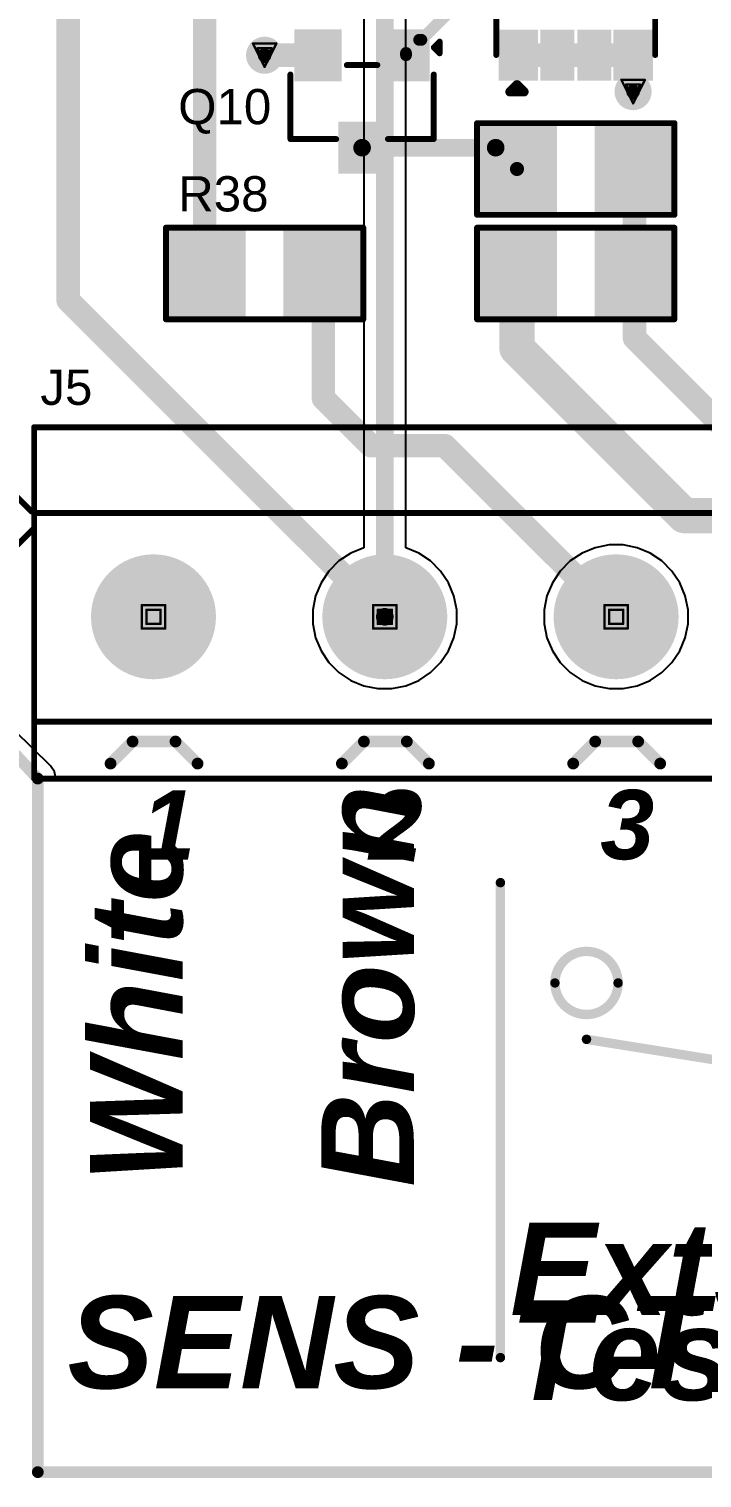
# Model space of a CAD drawing. Header units: inches. Extents: x 29 to 267, y 155 to 337.
# Drawn here: x 54.95 to 69.5, y 176.36 to 207.7 of the extents above; entities that cross this region are included whole.
import ezdxf

# ---------------------------------------------------------------- set-up
doc = ezdxf.new("R2010")
doc.units = ezdxf.units.IN
for name, color, linetype in [('Board Outline', 216, 'Continuous'), ('Bottom Layer', 5, 'Continuous'), ('Bottom Solder', 6, 'Continuous'), ('Drill Drawing', 1, 'Continuous'), ('Multi-Layer', 9, 'Continuous'), ('Pad Holes', 156, 'Continuous'), ('Top Layer', 1, 'Continuous'), ('Top Overlay', 2, 'Continuous'), ('Top Paste', 8, 'Continuous'), ('Top Solder', 216, 'Continuous'), ('Via Holes', 16, 'Continuous')]:
    doc.layers.add(name, color=color, linetype=linetype)
doc.styles.add('Arial', font='', dxfattribs={"height": 0.2})
doc.styles.add('Arial_Bold_Italic', font='', dxfattribs={"height": 0.2})
doc.styles.get('Arial').set_extended_font_data('Arial')
doc.styles.get('Arial_Bold_Italic').set_extended_font_data('Arial', italic=True, bold=True)

# ---------------------------------------------------------------- blocks, each defined once
blk = doc.blocks.new('R___1206_16')
at = {"layer": 'Top Layer'}
for points in [[(-2.032, 0.889), (-0.508, 0.889), (-0.508, -0.889), (-2.032, -0.889)], [(0.508, 0.889), (2.032, 0.889), (2.032, -0.889), (0.508, -0.889)]]:
    blk.add_hatch(color=1, dxfattribs=at).paths.add_polyline_path(points)
at = {"layer": 'Top Paste'}
for points in [[(-2.032, 0.889), (-0.508, 0.889), (-0.508, -0.889), (-2.032, -0.889)], [(0.508, 0.889), (2.032, 0.889), (2.032, -0.889), (0.508, -0.889)]]:
    blk.add_hatch(color=8, dxfattribs=at).paths.add_polyline_path(points)
at = {"layer": 'Top Solder'}
for points in [[(-2.1336, 0.9906), (-0.4064, 0.9906), (-0.4064, -0.9906), (-2.1336, -0.9906)], [(0.4064, 0.9906), (2.1336, 0.9906), (2.1336, -0.9906), (0.4064, -0.9906)]]:
    blk.add_hatch(color=216, dxfattribs=at).paths.add_polyline_path(points)
at = {"layer": 'Top Overlay'}
for points in [[(-2.1336, -0.9906, 0.127, 0.127, 0), (-2.1336, 0.9906, 0.127, 0.127, 0)], [(-2.1336, 0.9906, 0.127, 0.127, 0), (2.1336, 0.9906, 0.127, 0.127, 0)], [(2.1336, -0.9906, 0.127, 0.127, 0), (2.1336, 0.9906, 0.127, 0.127, 0)], [(-2.1336, -0.9906, 0.127, 0.127, 0), (2.1336, -0.9906, 0.127, 0.127, 0)]]:
    blk.add_lwpolyline(points, format="xyseb", dxfattribs=at)
for points in [[(-2.16535, 0.9906, 0.0635, 0.0635, 1), (-2.10185, 0.9906, 0.0635, 0.0635, 1)], [(-2.16535, 0.9906, 0.0635, 0.0635, 1), (-2.10185, 0.9906, 0.0635, 0.0635, 1)], [(2.10185, 0.9906, 0.0635, 0.0635, 1), (2.16535, 0.9906, 0.0635, 0.0635, 1)], [(2.10185, 0.9906, 0.0635, 0.0635, 1), (2.16535, 0.9906, 0.0635, 0.0635, 1)], [(-2.16535, -0.9906, 0.0635, 0.0635, 1), (-2.10185, -0.9906, 0.0635, 0.0635, 1)], [(-2.16535, -0.9906, 0.0635, 0.0635, 1), (-2.10185, -0.9906, 0.0635, 0.0635, 1)], [(2.10185, -0.9906, 0.0635, 0.0635, 1), (2.16535, -0.9906, 0.0635, 0.0635, 1)], [(2.10185, -0.9906, 0.0635, 0.0635, 1), (2.16535, -0.9906, 0.0635, 0.0635, 1)]]:
    blk.add_lwpolyline(points, format="xyseb", close=True, dxfattribs=at)
blk = doc.blocks.new('YC164_JR_070RL_17')
at = {"layer": 'Top Layer'}
for points in [[(-1.335, 1.565), (-0.435, 1.565), (-0.435, 0.915), (-1.335, 0.915)], [(1.335, 0.915), (0.435, 0.915), (0.435, 1.565), (1.335, 1.565)], [(-1.335, 0.665), (-0.435, 0.665), (-0.435, 0.135), (-1.335, 0.135)], [(1.335, 0.135), (0.435, 0.135), (0.435, 0.665), (1.335, 0.665)], [(-1.335, -0.135), (-0.435, -0.135), (-0.435, -0.665), (-1.335, -0.665)], [(1.335, -0.665), (0.435, -0.665), (0.435, -0.135), (1.335, -0.135)], [(-1.335, -0.915), (-0.435, -0.915), (-0.435, -1.565), (-1.335, -1.565)], [(1.335, -1.565), (0.435, -1.565), (0.435, -0.915), (1.335, -0.915)]]:
    blk.add_hatch(color=1, dxfattribs=at).paths.add_polyline_path(points)
at = {"layer": 'Top Paste'}
for points in [[(-1.335, 1.565), (-0.435, 1.565), (-0.435, 0.915), (-1.335, 0.915)], [(1.335, 0.915), (0.435, 0.915), (0.435, 1.565), (1.335, 1.565)], [(-1.335, 0.665), (-0.435, 0.665), (-0.435, 0.135), (-1.335, 0.135)], [(1.335, 0.135), (0.435, 0.135), (0.435, 0.665), (1.335, 0.665)], [(-1.335, -0.135), (-0.435, -0.135), (-0.435, -0.665), (-1.335, -0.665)], [(1.335, -0.665), (0.435, -0.665), (0.435, -0.135), (1.335, -0.135)], [(-1.335, -0.915), (-0.435, -0.915), (-0.435, -1.565), (-1.335, -1.565)], [(1.335, -1.565), (0.435, -1.565), (0.435, -0.915), (1.335, -0.915)]]:
    blk.add_hatch(color=8, dxfattribs=at).paths.add_polyline_path(points)
at = {"layer": 'Top Solder'}
for points in [[(-1.437, 1.667), (-0.333, 1.667), (-0.333, 0.813), (-1.437, 0.813)], [(1.437, 0.813), (0.333, 0.813), (0.333, 1.667), (1.437, 1.667)], [(-1.437, 0.767), (-0.333, 0.767), (-0.333, 0.033), (-1.437, 0.033)], [(1.437, 0.033), (0.333, 0.033), (0.333, 0.767), (1.437, 0.767)], [(-1.437, -0.033), (-0.333, -0.033), (-0.333, -0.767), (-1.437, -0.767)], [(1.437, -0.767), (0.333, -0.767), (0.333, -0.033), (1.437, -0.033)], [(-1.437, -0.813), (-0.333, -0.813), (-0.333, -1.667), (-1.437, -1.667)], [(1.437, -1.667), (0.333, -1.667), (0.333, -0.813), (1.437, -0.813)]]:
    blk.add_hatch(color=216, dxfattribs=at).paths.add_polyline_path(points)
at = {"layer": 'Top Overlay'}
for points in [[(-0.88, 1.718, 0.127, 0.127, 0), (0.88, 1.718, 0.127, 0.127, 0)], [(-1.676, 1.422, 0.2, 0.2, 0), (-1.524, 1.27, 0.2, 0.2, 0)], [(-1.676, 1.422, 0.2, 0.2, 0), (-1.676, 1.118, 0.2, 0.2, 0)], [(-1.524, 1.27, 0.2, 0.2, 0), (-1.676, 1.118, 0.2, 0.2, 0)], [(-0.88, -1.718, 0.127, 0.127, 0), (0.88, -1.718, 0.127, 0.127, 0)]]:
    blk.add_lwpolyline(points, format="xyseb", dxfattribs=at)
for points in [[(-0.912, 1.718, 0.0635, 0.0635, 1), (-0.848, 1.718, 0.0635, 0.0635, 1)], [(0.848, 1.718, 0.0635, 0.0635, 1), (0.912, 1.718, 0.0635, 0.0635, 1)], [(-1.726, 1.422, 0.1, 0.1, 1), (-1.626, 1.422, 0.1, 0.1, 1)], [(-1.726, 1.422, 0.1, 0.1, 1), (-1.626, 1.422, 0.1, 0.1, 1)], [(-1.574, 1.27, 0.1, 0.1, 1), (-1.474, 1.27, 0.1, 0.1, 1)], [(-1.574, 1.27, 0.1, 0.1, 1), (-1.474, 1.27, 0.1, 0.1, 1)], [(-1.726, 1.118, 0.1, 0.1, 1), (-1.626, 1.118, 0.1, 0.1, 1)], [(-1.726, 1.118, 0.1, 0.1, 1), (-1.626, 1.118, 0.1, 0.1, 1)], [(-0.912, -1.718, 0.0635, 0.0635, 1), (-0.848, -1.718, 0.0635, 0.0635, 1)], [(0.848, -1.718, 0.0635, 0.0635, 1), (0.912, -1.718, 0.0635, 0.0635, 1)]]:
    blk.add_lwpolyline(points, format="xyseb", close=True, dxfattribs=at)
blk = doc.blocks.new('R___1206_18')
at = {"layer": 'Top Layer'}
for points in [[(-2.032, 0.889), (-0.508, 0.889), (-0.508, -0.889), (-2.032, -0.889)], [(0.508, 0.889), (2.032, 0.889), (2.032, -0.889), (0.508, -0.889)]]:
    blk.add_hatch(color=1, dxfattribs=at).paths.add_polyline_path(points)
at = {"layer": 'Top Paste'}
for points in [[(-2.032, 0.889), (-0.508, 0.889), (-0.508, -0.889), (-2.032, -0.889)], [(0.508, 0.889), (2.032, 0.889), (2.032, -0.889), (0.508, -0.889)]]:
    blk.add_hatch(color=8, dxfattribs=at).paths.add_polyline_path(points)
at = {"layer": 'Top Solder'}
for points in [[(-2.1336, 0.9906), (-0.4064, 0.9906), (-0.4064, -0.9906), (-2.1336, -0.9906)], [(0.4064, 0.9906), (2.1336, 0.9906), (2.1336, -0.9906), (0.4064, -0.9906)]]:
    blk.add_hatch(color=216, dxfattribs=at).paths.add_polyline_path(points)
at = {"layer": 'Top Overlay'}
for points in [[(-2.1336, 0.9906, 0.127, 0.127, 0), (-2.1336, -0.9906, 0.127, 0.127, 0)], [(2.1336, 0.9906, 0.127, 0.127, 0), (-2.1336, 0.9906, 0.127, 0.127, 0)], [(2.1336, 0.9906, 0.127, 0.127, 0), (2.1336, -0.9906, 0.127, 0.127, 0)], [(2.1336, -0.9906, 0.127, 0.127, 0), (-2.1336, -0.9906, 0.127, 0.127, 0)]]:
    blk.add_lwpolyline(points, format="xyseb", dxfattribs=at)
for points in [[(-2.16535, 0.9906, 0.0635, 0.0635, 1), (-2.10185, 0.9906, 0.0635, 0.0635, 1)], [(-2.16535, 0.9906, 0.0635, 0.0635, 1), (-2.10185, 0.9906, 0.0635, 0.0635, 1)], [(2.10185, 0.9906, 0.0635, 0.0635, 1), (2.16535, 0.9906, 0.0635, 0.0635, 1)], [(2.10185, 0.9906, 0.0635, 0.0635, 1), (2.16535, 0.9906, 0.0635, 0.0635, 1)], [(-2.16535, -0.9906, 0.0635, 0.0635, 1), (-2.10185, -0.9906, 0.0635, 0.0635, 1)], [(-2.16535, -0.9906, 0.0635, 0.0635, 1), (-2.10185, -0.9906, 0.0635, 0.0635, 1)], [(2.10185, -0.9906, 0.0635, 0.0635, 1), (2.16535, -0.9906, 0.0635, 0.0635, 1)], [(2.10185, -0.9906, 0.0635, 0.0635, 1), (2.16535, -0.9906, 0.0635, 0.0635, 1)]]:
    blk.add_lwpolyline(points, format="xyseb", close=True, dxfattribs=at)
blk = doc.blocks.new('R___1206_20')
at = {"layer": 'Top Layer'}
for points in [[(-2.032, 0.889), (-0.508, 0.889), (-0.508, -0.889), (-2.032, -0.889)], [(0.508, 0.889), (2.032, 0.889), (2.032, -0.889), (0.508, -0.889)]]:
    blk.add_hatch(color=1, dxfattribs=at).paths.add_polyline_path(points)
at = {"layer": 'Top Paste'}
for points in [[(-2.032, 0.889), (-0.508, 0.889), (-0.508, -0.889), (-2.032, -0.889)], [(0.508, 0.889), (2.032, 0.889), (2.032, -0.889), (0.508, -0.889)]]:
    blk.add_hatch(color=8, dxfattribs=at).paths.add_polyline_path(points)
at = {"layer": 'Top Solder'}
for points in [[(-2.1336, 0.9906), (-0.4064, 0.9906), (-0.4064, -0.9906), (-2.1336, -0.9906)], [(0.4064, 0.9906), (2.1336, 0.9906), (2.1336, -0.9906), (0.4064, -0.9906)]]:
    blk.add_hatch(color=216, dxfattribs=at).paths.add_polyline_path(points)
at = {"layer": 'Top Overlay'}
for points in [[(-2.1336, 0.9906, 0.127, 0.127, 0), (-2.1336, -0.9906, 0.127, 0.127, 0)], [(2.1336, 0.9906, 0.127, 0.127, 0), (-2.1336, 0.9906, 0.127, 0.127, 0)], [(2.1336, 0.9906, 0.127, 0.127, 0), (2.1336, -0.9906, 0.127, 0.127, 0)], [(2.1336, -0.9906, 0.127, 0.127, 0), (-2.1336, -0.9906, 0.127, 0.127, 0)]]:
    blk.add_lwpolyline(points, format="xyseb", dxfattribs=at)
for points in [[(-2.16535, 0.9906, 0.0635, 0.0635, 1), (-2.10185, 0.9906, 0.0635, 0.0635, 1)], [(-2.16535, 0.9906, 0.0635, 0.0635, 1), (-2.10185, 0.9906, 0.0635, 0.0635, 1)], [(2.10185, 0.9906, 0.0635, 0.0635, 1), (2.16535, 0.9906, 0.0635, 0.0635, 1)], [(2.10185, 0.9906, 0.0635, 0.0635, 1), (2.16535, 0.9906, 0.0635, 0.0635, 1)], [(-2.16535, -0.9906, 0.0635, 0.0635, 1), (-2.10185, -0.9906, 0.0635, 0.0635, 1)], [(-2.16535, -0.9906, 0.0635, 0.0635, 1), (-2.10185, -0.9906, 0.0635, 0.0635, 1)], [(2.10185, -0.9906, 0.0635, 0.0635, 1), (2.16535, -0.9906, 0.0635, 0.0635, 1)], [(2.10185, -0.9906, 0.0635, 0.0635, 1), (2.16535, -0.9906, 0.0635, 0.0635, 1)]]:
    blk.add_lwpolyline(points, format="xyseb", close=True, dxfattribs=at)
blk = doc.blocks.new('SOT_23_55')
at = {"layer": 'Top Layer'}
for points in [[(-0.41, 1.46), (0.41, 1.46), (0.41, 0.54), (-0.41, 0.54)], [(-1.36, -0.54), (-0.54, -0.54), (-0.54, -1.46), (-1.36, -1.46)], [(0.54, -0.54), (1.36, -0.54), (1.36, -1.46), (0.54, -1.46)]]:
    blk.add_hatch(color=1, dxfattribs=at).paths.add_polyline_path(points)
at = {"layer": 'Top Paste'}
for points in [[(-0.41, 1.46), (0.41, 1.46), (0.41, 0.54), (-0.41, 0.54)], [(-1.36, -0.54), (-0.54, -0.54), (-0.54, -1.46), (-1.36, -1.46)], [(0.54, -0.54), (1.36, -0.54), (1.36, -1.46), (0.54, -1.46)]]:
    blk.add_hatch(color=8, dxfattribs=at).paths.add_polyline_path(points)
at = {"layer": 'Top Solder'}
for points in [[(-0.512, 1.562), (0.512, 1.562), (0.512, 0.438), (-0.512, 0.438)], [(-1.462, -0.438), (-0.438, -0.438), (-0.438, -1.562), (-1.462, -1.562)], [(0.438, -0.438), (1.462, -0.438), (1.462, -1.562), (0.438, -1.562)]]:
    blk.add_hatch(color=216, dxfattribs=at).paths.add_polyline_path(points)
at = {"layer": 'Top Overlay'}
for points in [[(-1.549, 0.813, 0.127, 0.127, 0), (-1.549, -0.584, 0.127, 0.127, 0)], [(-0.559, 0.813, 0.127, 0.127, 0), (-1.549, 0.813, 0.127, 0.127, 0)], [(1.549, 0.813, 0.127, 0.127, 0), (0.559, 0.813, 0.127, 0.127, 0)], [(1.549, 0.813, 0.127, 0.127, 0), (1.549, -0.584, 0.127, 0.127, 0)], [(0.33, -0.787, 0.127, 0.127, 0), (-0.33, -0.787, 0.127, 0.127, 0)], [(-1.549, -1.168, 0.127, 0.127, 0), (-1.676, -1.041, 0.127, 0.127, 0)], [(-1.676, -1.041, 0.127, 0.127, 0), (-1.676, -1.295, 0.127, 0.127, 0)], [(-1.549, -1.168, 0.127, 0.127, 0), (-1.676, -1.295, 0.127, 0.127, 0)]]:
    blk.add_lwpolyline(points, format="xyseb", dxfattribs=at)
for points in [[(-1.581, 0.813, 0.0635, 0.0635, 1), (-1.518, 0.813, 0.0635, 0.0635, 1)], [(-1.581, 0.813, 0.0635, 0.0635, 1), (-1.518, 0.813, 0.0635, 0.0635, 1)], [(-0.591, 0.813, 0.0635, 0.0635, 1), (-0.527, 0.813, 0.0635, 0.0635, 1)], [(0.527, 0.813, 0.0635, 0.0635, 1), (0.591, 0.813, 0.0635, 0.0635, 1)], [(1.518, 0.813, 0.0635, 0.0635, 1), (1.581, 0.813, 0.0635, 0.0635, 1)], [(1.518, 0.813, 0.0635, 0.0635, 1), (1.581, 0.813, 0.0635, 0.0635, 1)], [(-1.581, -0.584, 0.0635, 0.0635, 1), (-1.518, -0.584, 0.0635, 0.0635, 1)], [(1.518, -0.584, 0.0635, 0.0635, 1), (1.581, -0.584, 0.0635, 0.0635, 1)], [(-0.362, -0.787, 0.0635, 0.0635, 1), (-0.298, -0.787, 0.0635, 0.0635, 1)], [(0.298, -0.787, 0.0635, 0.0635, 1), (0.362, -0.787, 0.0635, 0.0635, 1)], [(-1.708, -1.041, 0.0635, 0.0635, 1), (-1.645, -1.041, 0.0635, 0.0635, 1)], [(-1.708, -1.041, 0.0635, 0.0635, 1), (-1.645, -1.041, 0.0635, 0.0635, 1)], [(-1.708, -1.295, 0.0635, 0.0635, 1), (-1.645, -1.295, 0.0635, 0.0635, 1)], [(-1.708, -1.295, 0.0635, 0.0635, 1), (-1.645, -1.295, 0.0635, 0.0635, 1)], [(-1.581, -1.168, 0.0635, 0.0635, 1), (-1.518, -1.168, 0.0635, 0.0635, 1)], [(-1.581, -1.168, 0.0635, 0.0635, 1), (-1.518, -1.168, 0.0635, 0.0635, 1)]]:
    blk.add_lwpolyline(points, format="xyseb", close=True, dxfattribs=at)
blk = doc.blocks.new('JL301_50007U02_69')
at = {"layer": 'Bottom Layer'}
h = blk.add_hatch(color=5, dxfattribs=at)
edge = h.paths.add_edge_path()
edge.add_arc((5, 0), 1.3, 0, 360)
h = blk.add_hatch(color=5, dxfattribs=at)
edge = h.paths.add_edge_path()
edge.add_arc((10, 0), 1.3, 0, 360)
h = blk.add_hatch(color=5, dxfattribs=at)
edge = h.paths.add_edge_path()
edge.add_arc((15, 0), 1.3, 0, 360)
at = {"layer": 'Bottom Solder'}
h = blk.add_hatch(color=6, dxfattribs=at)
edge = h.paths.add_edge_path()
edge.add_arc((5, 0), 1.351, 0, 360)
h = blk.add_hatch(color=6, dxfattribs=at)
edge = h.paths.add_edge_path()
edge.add_arc((10, 0), 1.351, 0, 360)
h = blk.add_hatch(color=6, dxfattribs=at)
edge = h.paths.add_edge_path()
edge.add_arc((15, 0), 1.351, 0, 360)
at = {"layer": 'Multi-Layer'}
h = blk.add_hatch(color=9, dxfattribs=at)
edge = h.paths.add_edge_path()
edge.add_arc((5, 0), 1.3, 0, 360)
h = blk.add_hatch(color=9, dxfattribs=at)
edge = h.paths.add_edge_path()
edge.add_arc((10, 0), 1.3, 0, 360)
h = blk.add_hatch(color=9, dxfattribs=at)
edge = h.paths.add_edge_path()
edge.add_arc((15, 0), 1.3, 0, 360)
at = {"layer": 'Pad Holes'}
h = blk.add_hatch(color=7, dxfattribs=at)
edge = h.paths.add_edge_path()
edge.add_arc((5, 0), 0.8, 0, 360)
h = blk.add_hatch(color=7, dxfattribs=at)
edge = h.paths.add_edge_path()
edge.add_arc((10, 0), 0.8, 0, 360)
h = blk.add_hatch(color=7, dxfattribs=at)
edge = h.paths.add_edge_path()
edge.add_arc((15, 0), 0.8, 0, 360)
at = {"layer": 'Top Layer'}
h = blk.add_hatch(color=1, dxfattribs=at)
edge = h.paths.add_edge_path()
edge.add_arc((5, 0), 1.3, 0, 360)
h = blk.add_hatch(color=1, dxfattribs=at)
edge = h.paths.add_edge_path()
edge.add_arc((10, 0), 1.3, 0, 360)
h = blk.add_hatch(color=1, dxfattribs=at)
edge = h.paths.add_edge_path()
edge.add_arc((15, 0), 1.3, 0, 360)
at = {"layer": 'Top Solder'}
h = blk.add_hatch(color=216, dxfattribs=at)
edge = h.paths.add_edge_path()
edge.add_arc((5, 0), 1.351, 0, 360)
h = blk.add_hatch(color=216, dxfattribs=at)
edge = h.paths.add_edge_path()
edge.add_arc((10, 0), 1.351, 0, 360)
h = blk.add_hatch(color=216, dxfattribs=at)
edge = h.paths.add_edge_path()
edge.add_arc((15, 0), 1.351, 0, 360)
at = {"layer": 'Top Overlay'}
for points in [[(17.58, 3.5, 0.127, 0.127, 0), (-17.58, 3.5, 0.127, 0.127, 0)], [(17.58, -4.1, 0.127, 0.127, 0), (17.58, 3.5, 0.127, 0.127, 0)], [(4.523, 2.698, 0.254, 0.254, 0), (4.047, 3.175, 0.254, 0.254, 0)], [(5.928, 3.175, 0.254, 0.254, 0), (5.452, 2.698, 0.254, 0.254, 0)], [(9.523, 2.698, 0.254, 0.254, 0), (9.047, 3.175, 0.254, 0.254, 0)], [(10.928, 3.175, 0.254, 0.254, 0), (10.452, 2.698, 0.254, 0.254, 0)], [(14.523, 2.698, 0.254, 0.254, 0), (14.047, 3.175, 0.254, 0.254, 0)], [(15.928, 3.175, 0.254, 0.254, 0), (15.452, 2.698, 0.254, 0.254, 0)], [(5.452, 2.698, 0.254, 0.254, 0), (4.523, 2.698, 0.254, 0.254, 0)], [(10.452, 2.698, 0.254, 0.254, 0), (9.523, 2.698, 0.254, 0.254, 0)], [(15.452, 2.698, 0.254, 0.254, 0), (14.523, 2.698, 0.254, 0.254, 0)], [(17.58, 2.267, 0.127, 0.127, 0), (-17.58, 2.267, 0.127, 0.127, 0)], [(18.036, -1.458, 0.127, 0.127, 0), (17.58, -1.914, 0.127, 0.127, 0)], [(17.58, -2.244, 0.127, 0.127, 0), (-17.58, -2.244, 0.127, 0.127, 0)], [(18.088, -2.728, 0.127, 0.127, 0), (17.637, -2.277, 0.127, 0.127, 0)], [(17.58, -4.1, 0.127, 0.127, 0), (-17.58, -4.1, 0.127, 0.127, 0)]]:
    blk.add_lwpolyline(points, format="xyseb", dxfattribs=at)
for points in [[(17.548, 3.5, 0.0635, 0.0635, 1), (17.612, 3.5, 0.0635, 0.0635, 1)], [(17.548, 3.5, 0.0635, 0.0635, 1), (17.612, 3.5, 0.0635, 0.0635, 1)], [(3.983, 3.175, 0.127, 0.127, 1), (4.11, 3.175, 0.127, 0.127, 1)], [(5.865, 3.175, 0.127, 0.127, 1), (5.992, 3.175, 0.127, 0.127, 1)], [(8.983, 3.175, 0.127, 0.127, 1), (9.11, 3.175, 0.127, 0.127, 1)], [(10.865, 3.175, 0.127, 0.127, 1), (10.992, 3.175, 0.127, 0.127, 1)], [(13.983, 3.175, 0.127, 0.127, 1), (14.11, 3.175, 0.127, 0.127, 1)], [(15.865, 3.175, 0.127, 0.127, 1), (15.992, 3.175, 0.127, 0.127, 1)], [(4.46, 2.698, 0.127, 0.127, 1), (4.587, 2.698, 0.127, 0.127, 1)], [(4.46, 2.698, 0.127, 0.127, 1), (4.587, 2.698, 0.127, 0.127, 1)], [(5.388, 2.698, 0.127, 0.127, 1), (5.515, 2.698, 0.127, 0.127, 1)], [(5.388, 2.698, 0.127, 0.127, 1), (5.515, 2.698, 0.127, 0.127, 1)], [(9.46, 2.698, 0.127, 0.127, 1), (9.587, 2.698, 0.127, 0.127, 1)], [(9.46, 2.698, 0.127, 0.127, 1), (9.587, 2.698, 0.127, 0.127, 1)], [(10.388, 2.698, 0.127, 0.127, 1), (10.515, 2.698, 0.127, 0.127, 1)], [(10.388, 2.698, 0.127, 0.127, 1), (10.515, 2.698, 0.127, 0.127, 1)], [(14.46, 2.698, 0.127, 0.127, 1), (14.587, 2.698, 0.127, 0.127, 1)], [(14.46, 2.698, 0.127, 0.127, 1), (14.587, 2.698, 0.127, 0.127, 1)], [(15.388, 2.698, 0.127, 0.127, 1), (15.515, 2.698, 0.127, 0.127, 1)], [(15.388, 2.698, 0.127, 0.127, 1), (15.515, 2.698, 0.127, 0.127, 1)], [(17.548, 2.267, 0.0635, 0.0635, 1), (17.612, 2.267, 0.0635, 0.0635, 1)], [(17.548, -1.914, 0.0635, 0.0635, 1), (17.612, -1.914, 0.0635, 0.0635, 1)], [(17.548, -2.244, 0.0635, 0.0635, 1), (17.612, -2.244, 0.0635, 0.0635, 1)], [(17.605, -2.277, 0.0635, 0.0635, 1), (17.669, -2.277, 0.0635, 0.0635, 1)], [(17.548, -4.1, 0.0635, 0.0635, 1), (17.612, -4.1, 0.0635, 0.0635, 1)], [(17.548, -4.1, 0.0635, 0.0635, 1), (17.612, -4.1, 0.0635, 0.0635, 1)]]:
    blk.add_lwpolyline(points, format="xyseb", close=True, dxfattribs=at)

msp = doc.modelspace()

# ---------------------------------------------------------------- hatches: boundary and pattern name
at = {"layer": 'Bottom Layer'}
h = msp.add_hatch(color=5, dxfattribs=at)
edge = h.paths.add_edge_path()
edge.add_arc((60.047, 207.137), 0.3, 0, 360)
h = msp.add_hatch(color=5, dxfattribs=at)
edge = h.paths.add_edge_path()
edge.add_arc((68.012, 206.35), 0.3, 0, 360)
at = {"layer": 'Bottom Solder'}
h = msp.add_hatch(color=6, dxfattribs=at)
edge = h.paths.add_edge_path()
edge.add_arc((60.047, 207.137), 0.402, 0, 360)
h = msp.add_hatch(color=6, dxfattribs=at)
edge = h.paths.add_edge_path()
edge.add_arc((68.012, 206.35), 0.402, 0, 360)
at = {"layer": 'Top Layer'}
h = msp.add_hatch(color=1, dxfattribs=at)
edge = h.paths.add_edge_path()
edge.add_arc((60.047, 207.137), 0.3, 0, 360)
h = msp.add_hatch(color=1, dxfattribs=at)
edge = h.paths.add_edge_path()
edge.add_arc((68.012, 206.35), 0.3, 0, 360)
at = {"layer": 'Top Solder'}
h = msp.add_hatch(color=216, dxfattribs=at)
edge = h.paths.add_edge_path()
edge.add_arc((60.047, 207.137), 0.402, 0, 360)
h = msp.add_hatch(color=216, dxfattribs=at)
edge = h.paths.add_edge_path()
edge.add_arc((68.012, 206.35), 0.402, 0, 360)
at = {"layer": 'Via Holes'}
h = msp.add_hatch(color=7, dxfattribs=at)
edge = h.paths.add_edge_path()
edge.add_arc((60.047, 207.137), 0.15, 0, 360)
h = msp.add_hatch(color=7, dxfattribs=at)
edge = h.paths.add_edge_path()
edge.add_arc((68.012, 206.35), 0.15, 0, 360)

# ---------------------------------------------------------------- linework, layer by layer
at = {"layer": 'Board Outline'}
for points in [[(55.145, 191.491, 0.254, 0.254, -2.452185), (125.145, 191.491, 0.254, 0.254, 0)], [(55.145, 176.491, 0.254, 0.254, 0), (55.145, 191.491, 0.254, 0.254, 0)], [(55.145, 176.491, 0.254, 0.254, 0), (125.145, 176.491, 0.254, 0.254, 0)]]:
    msp.add_lwpolyline(points, format="xyseb", dxfattribs=at)
for points in [[(55.081, 191.491, 0.127, 0.127, 1), (55.208, 191.491, 0.127, 0.127, 1)], [(55.081, 191.491, 0.127, 0.127, 1), (55.208, 191.491, 0.127, 0.127, 1)], [(55.081, 176.491, 0.127, 0.127, 1), (55.208, 176.491, 0.127, 0.127, 1)], [(55.081, 176.491, 0.127, 0.127, 1), (55.208, 176.491, 0.127, 0.127, 1)]]:
    msp.add_lwpolyline(points, format="xyseb", close=True, dxfattribs=at)
at = {"layer": 'Bottom Layer'}
for p, q in [((62.191, 209.92), (62.191, 196.485)), ((63.098, 196.485), (63.098, 209.732)), ((67.492, 196.545), (67.191, 196.485)), ((67.798, 196.545), (67.492, 196.545)), ((68.098, 196.485), (67.798, 196.545)), ((61.654, 196.198), (61.437, 195.981)), ((61.908, 196.368), (61.654, 196.198)), ((62.191, 196.485), (61.908, 196.368)), ((62.191, 196.485), (62.191, 196.485)), ((63.381, 196.368), (63.098, 196.485)), ((63.098, 196.485), (63.098, 196.485)), ((63.635, 196.198), (63.381, 196.368)), ((63.852, 195.981), (63.635, 196.198)), ((66.654, 196.198), (66.437, 195.981)), ((66.908, 196.368), (66.654, 196.198)), ((67.191, 196.485), (66.908, 196.368)), ((68.381, 196.368), (68.098, 196.485)), ((68.635, 196.198), (68.381, 196.368)), ((68.852, 195.981), (68.635, 196.198)), ((61.437, 195.981), (61.267, 195.727)), ((64.022, 195.727), (63.852, 195.981)), ((66.437, 195.981), (66.267, 195.727)), ((69.022, 195.727), (68.852, 195.981)), ((61.267, 195.727), (61.15, 195.444)), ((64.139, 195.444), (64.022, 195.727)), ((66.267, 195.727), (66.15, 195.444)), ((69.139, 195.444), (69.022, 195.727)), ((61.15, 195.444), (61.091, 195.144)), ((64.199, 195.144), (64.139, 195.444)), ((66.15, 195.444), (66.091, 195.144)), ((69.199, 195.144), (69.139, 195.444)), ((61.091, 195.144), (61.091, 194.837)), ((64.199, 194.837), (64.199, 195.144)), ((66.091, 195.144), (66.091, 194.837)), ((69.199, 194.837), (69.199, 195.144)), ((61.091, 194.837), (61.15, 194.537)), ((64.139, 194.537), (64.199, 194.837)), ((66.091, 194.837), (66.15, 194.537)), ((69.139, 194.537), (69.199, 194.837)), ((61.15, 194.537), (61.267, 194.254)), ((64.022, 194.254), (64.139, 194.537)), ((66.15, 194.537), (66.267, 194.254)), ((69.022, 194.254), (69.139, 194.537)), ((61.267, 194.254), (61.437, 194)), ((63.852, 194), (64.022, 194.254)), ((66.267, 194.254), (66.437, 194)), ((68.852, 194), (69.022, 194.254)), ((61.437, 194), (61.654, 193.783)), ((61.654, 193.783), (61.908, 193.613)), ((63.381, 193.613), (63.635, 193.783)), ((63.635, 193.783), (63.852, 194)), ((66.437, 194), (66.654, 193.783)), ((66.654, 193.783), (66.908, 193.613)), ((68.381, 193.613), (68.635, 193.783)), ((68.635, 193.783), (68.852, 194)), ((61.908, 193.613), (62.191, 193.496)), ((62.191, 193.496), (62.491, 193.437)), ((62.491, 193.437), (62.798, 193.437)), ((62.798, 193.437), (63.098, 193.496)), ((63.098, 193.496), (63.381, 193.613)), ((66.908, 193.613), (67.191, 193.496)), ((67.191, 193.496), (67.492, 193.437)), ((67.492, 193.437), (67.798, 193.437)), ((67.798, 193.437), (68.098, 193.496)), ((68.098, 193.496), (68.381, 193.613)), ((55.416, 191.768), (54.638, 192.529)), ((55.417, 191.766), (55.416, 191.768)), ((55.419, 191.765), (55.417, 191.766)), ((55.46, 191.704), (55.419, 191.765)), ((55.502, 191.643), (55.46, 191.704)), ((55.502, 191.641), (55.502, 191.643)), ((55.503, 191.639), (55.502, 191.641)), ((55.518, 191.567), (55.503, 191.639)), ((55.533, 191.495), (55.518, 191.567)), ((55.726, 191.491), (55.533, 191.495)), ((81.445, 191.491), (55.726, 191.491))]:
    msp.add_line(p, q, dxfattribs=at)
msp.add_lwpolyline([(62.645, 194.991, 0.381, 0.381, 0), (62.645, 209.92, 0.381, 0.381, 0)], format="xyseb", dxfattribs=at)
msp.add_lwpolyline([(62.549, 194.991, 0.191, 0.191, 1), (62.74, 194.991, 0.191, 0.191, 1)], format="xyseb", close=True, dxfattribs=at)
at = {"layer": 'Drill Drawing'}
for points in [[(59.793, 207.391, 0.0508, 0.0508, 0), (60.301, 207.391, 0.0508, 0.0508, 0)], [(59.793, 207.391, 0.0508, 0.0508, 0), (60.047, 206.883, 0.0508, 0.0508, 0)], [(59.894, 207.289, 0.0508, 0.0508, 0), (60.199, 207.289, 0.0508, 0.0508, 0)], [(59.894, 207.289, 0.0508, 0.0508, 0), (60.047, 206.984, 0.0508, 0.0508, 0)], [(60.047, 206.883, 0.0508, 0.0508, 0), (60.301, 207.391, 0.0508, 0.0508, 0)], [(60.047, 206.984, 0.0508, 0.0508, 0), (60.199, 207.289, 0.0508, 0.0508, 0)], [(67.758, 206.604, 0.0508, 0.0508, 0), (68.266, 206.604, 0.0508, 0.0508, 0)], [(67.758, 206.604, 0.0508, 0.0508, 0), (68.012, 206.096, 0.0508, 0.0508, 0)], [(68.012, 206.096, 0.0508, 0.0508, 0), (68.266, 206.604, 0.0508, 0.0508, 0)], [(67.86, 206.502, 0.0508, 0.0508, 0), (68.164, 206.502, 0.0508, 0.0508, 0)], [(67.86, 206.502, 0.0508, 0.0508, 0), (68.012, 206.197, 0.0508, 0.0508, 0)], [(68.012, 206.197, 0.0508, 0.0508, 0), (68.164, 206.502, 0.0508, 0.0508, 0)], [(57.391, 195.245, 0.0508, 0.0508, 0), (57.899, 195.245, 0.0508, 0.0508, 0)], [(57.391, 194.737, 0.0508, 0.0508, 0), (57.391, 195.245, 0.0508, 0.0508, 0)], [(57.899, 194.737, 0.0508, 0.0508, 0), (57.899, 195.245, 0.0508, 0.0508, 0)], [(62.391, 195.245, 0.0508, 0.0508, 0), (62.899, 195.245, 0.0508, 0.0508, 0)], [(62.391, 194.737, 0.0508, 0.0508, 0), (62.391, 195.245, 0.0508, 0.0508, 0)], [(62.899, 194.737, 0.0508, 0.0508, 0), (62.899, 195.245, 0.0508, 0.0508, 0)], [(67.391, 195.245, 0.0508, 0.0508, 0), (67.899, 195.245, 0.0508, 0.0508, 0)], [(67.391, 194.737, 0.0508, 0.0508, 0), (67.391, 195.245, 0.0508, 0.0508, 0)], [(67.899, 194.737, 0.0508, 0.0508, 0), (67.899, 195.245, 0.0508, 0.0508, 0)], [(57.492, 195.143, 0.0508, 0.0508, 0), (57.797, 195.143, 0.0508, 0.0508, 0)], [(57.492, 194.838, 0.0508, 0.0508, 0), (57.492, 195.143, 0.0508, 0.0508, 0)], [(57.797, 194.838, 0.0508, 0.0508, 0), (57.797, 195.143, 0.0508, 0.0508, 0)], [(62.492, 195.143, 0.0508, 0.0508, 0), (62.797, 195.143, 0.0508, 0.0508, 0)], [(62.492, 194.838, 0.0508, 0.0508, 0), (62.492, 195.143, 0.0508, 0.0508, 0)], [(62.797, 194.838, 0.0508, 0.0508, 0), (62.797, 195.143, 0.0508, 0.0508, 0)], [(67.492, 195.143, 0.0508, 0.0508, 0), (67.797, 195.143, 0.0508, 0.0508, 0)], [(67.492, 194.838, 0.0508, 0.0508, 0), (67.492, 195.143, 0.0508, 0.0508, 0)], [(67.797, 194.838, 0.0508, 0.0508, 0), (67.797, 195.143, 0.0508, 0.0508, 0)], [(57.391, 194.737, 0.0508, 0.0508, 0), (57.899, 194.737, 0.0508, 0.0508, 0)], [(57.492, 194.838, 0.0508, 0.0508, 0), (57.797, 194.838, 0.0508, 0.0508, 0)], [(62.391, 194.737, 0.0508, 0.0508, 0), (62.899, 194.737, 0.0508, 0.0508, 0)], [(62.492, 194.838, 0.0508, 0.0508, 0), (62.797, 194.838, 0.0508, 0.0508, 0)], [(67.391, 194.737, 0.0508, 0.0508, 0), (67.899, 194.737, 0.0508, 0.0508, 0)], [(67.492, 194.838, 0.0508, 0.0508, 0), (67.797, 194.838, 0.0508, 0.0508, 0)]]:
    msp.add_lwpolyline(points, format="xyseb", dxfattribs=at)
for points in [[(59.78, 207.391, 0.0254, 0.0254, 1), (59.805, 207.391, 0.0254, 0.0254, 1)], [(59.78, 207.391, 0.0254, 0.0254, 1), (59.805, 207.391, 0.0254, 0.0254, 1)], [(59.881, 207.289, 0.0254, 0.0254, 1), (59.907, 207.289, 0.0254, 0.0254, 1)], [(59.881, 207.289, 0.0254, 0.0254, 1), (59.907, 207.289, 0.0254, 0.0254, 1)], [(60.186, 207.289, 0.0254, 0.0254, 1), (60.212, 207.289, 0.0254, 0.0254, 1)], [(60.186, 207.289, 0.0254, 0.0254, 1), (60.212, 207.289, 0.0254, 0.0254, 1)], [(60.288, 207.391, 0.0254, 0.0254, 1), (60.313, 207.391, 0.0254, 0.0254, 1)], [(60.288, 207.391, 0.0254, 0.0254, 1), (60.313, 207.391, 0.0254, 0.0254, 1)], [(60.034, 206.984, 0.0254, 0.0254, 1), (60.059, 206.984, 0.0254, 0.0254, 1)], [(60.034, 206.984, 0.0254, 0.0254, 1), (60.059, 206.984, 0.0254, 0.0254, 1)], [(60.034, 206.883, 0.0254, 0.0254, 1), (60.059, 206.883, 0.0254, 0.0254, 1)], [(60.034, 206.883, 0.0254, 0.0254, 1), (60.059, 206.883, 0.0254, 0.0254, 1)], [(67.745, 206.604, 0.0254, 0.0254, 1), (67.771, 206.604, 0.0254, 0.0254, 1)], [(67.745, 206.604, 0.0254, 0.0254, 1), (67.771, 206.604, 0.0254, 0.0254, 1)], [(68.253, 206.604, 0.0254, 0.0254, 1), (68.279, 206.604, 0.0254, 0.0254, 1)], [(68.253, 206.604, 0.0254, 0.0254, 1), (68.279, 206.604, 0.0254, 0.0254, 1)], [(67.847, 206.502, 0.0254, 0.0254, 1), (67.872, 206.502, 0.0254, 0.0254, 1)], [(67.847, 206.502, 0.0254, 0.0254, 1), (67.872, 206.502, 0.0254, 0.0254, 1)], [(68.152, 206.502, 0.0254, 0.0254, 1), (68.177, 206.502, 0.0254, 0.0254, 1)], [(68.152, 206.502, 0.0254, 0.0254, 1), (68.177, 206.502, 0.0254, 0.0254, 1)], [(67.999, 206.197, 0.0254, 0.0254, 1), (68.025, 206.197, 0.0254, 0.0254, 1)], [(67.999, 206.197, 0.0254, 0.0254, 1), (68.025, 206.197, 0.0254, 0.0254, 1)], [(67.999, 206.096, 0.0254, 0.0254, 1), (68.025, 206.096, 0.0254, 0.0254, 1)], [(67.999, 206.096, 0.0254, 0.0254, 1), (68.025, 206.096, 0.0254, 0.0254, 1)], [(57.378, 195.245, 0.0254, 0.0254, 1), (57.403, 195.245, 0.0254, 0.0254, 1)], [(57.378, 195.245, 0.0254, 0.0254, 1), (57.403, 195.245, 0.0254, 0.0254, 1)], [(57.886, 195.245, 0.0254, 0.0254, 1), (57.911, 195.245, 0.0254, 0.0254, 1)], [(57.886, 195.245, 0.0254, 0.0254, 1), (57.911, 195.245, 0.0254, 0.0254, 1)], [(62.378, 195.245, 0.0254, 0.0254, 1), (62.403, 195.245, 0.0254, 0.0254, 1)], [(62.378, 195.245, 0.0254, 0.0254, 1), (62.403, 195.245, 0.0254, 0.0254, 1)], [(62.886, 195.245, 0.0254, 0.0254, 1), (62.911, 195.245, 0.0254, 0.0254, 1)], [(62.886, 195.245, 0.0254, 0.0254, 1), (62.911, 195.245, 0.0254, 0.0254, 1)], [(67.378, 195.245, 0.0254, 0.0254, 1), (67.403, 195.245, 0.0254, 0.0254, 1)], [(67.378, 195.245, 0.0254, 0.0254, 1), (67.403, 195.245, 0.0254, 0.0254, 1)], [(67.886, 195.245, 0.0254, 0.0254, 1), (67.911, 195.245, 0.0254, 0.0254, 1)], [(67.886, 195.245, 0.0254, 0.0254, 1), (67.911, 195.245, 0.0254, 0.0254, 1)], [(57.479, 195.143, 0.0254, 0.0254, 1), (57.505, 195.143, 0.0254, 0.0254, 1)], [(57.479, 195.143, 0.0254, 0.0254, 1), (57.505, 195.143, 0.0254, 0.0254, 1)], [(57.784, 195.143, 0.0254, 0.0254, 1), (57.81, 195.143, 0.0254, 0.0254, 1)], [(57.784, 195.143, 0.0254, 0.0254, 1), (57.81, 195.143, 0.0254, 0.0254, 1)], [(62.479, 195.143, 0.0254, 0.0254, 1), (62.505, 195.143, 0.0254, 0.0254, 1)], [(62.479, 195.143, 0.0254, 0.0254, 1), (62.505, 195.143, 0.0254, 0.0254, 1)], [(62.784, 195.143, 0.0254, 0.0254, 1), (62.81, 195.143, 0.0254, 0.0254, 1)], [(62.784, 195.143, 0.0254, 0.0254, 1), (62.81, 195.143, 0.0254, 0.0254, 1)], [(67.479, 195.143, 0.0254, 0.0254, 1), (67.505, 195.143, 0.0254, 0.0254, 1)], [(67.479, 195.143, 0.0254, 0.0254, 1), (67.505, 195.143, 0.0254, 0.0254, 1)], [(67.784, 195.143, 0.0254, 0.0254, 1), (67.81, 195.143, 0.0254, 0.0254, 1)], [(67.784, 195.143, 0.0254, 0.0254, 1), (67.81, 195.143, 0.0254, 0.0254, 1)], [(57.378, 194.737, 0.0254, 0.0254, 1), (57.403, 194.737, 0.0254, 0.0254, 1)], [(57.378, 194.737, 0.0254, 0.0254, 1), (57.403, 194.737, 0.0254, 0.0254, 1)], [(57.479, 194.838, 0.0254, 0.0254, 1), (57.505, 194.838, 0.0254, 0.0254, 1)], [(57.479, 194.838, 0.0254, 0.0254, 1), (57.505, 194.838, 0.0254, 0.0254, 1)], [(57.784, 194.838, 0.0254, 0.0254, 1), (57.81, 194.838, 0.0254, 0.0254, 1)], [(57.784, 194.838, 0.0254, 0.0254, 1), (57.81, 194.838, 0.0254, 0.0254, 1)], [(57.886, 194.737, 0.0254, 0.0254, 1), (57.911, 194.737, 0.0254, 0.0254, 1)], [(57.886, 194.737, 0.0254, 0.0254, 1), (57.911, 194.737, 0.0254, 0.0254, 1)], [(62.378, 194.737, 0.0254, 0.0254, 1), (62.403, 194.737, 0.0254, 0.0254, 1)], [(62.378, 194.737, 0.0254, 0.0254, 1), (62.403, 194.737, 0.0254, 0.0254, 1)], [(62.479, 194.838, 0.0254, 0.0254, 1), (62.505, 194.838, 0.0254, 0.0254, 1)], [(62.479, 194.838, 0.0254, 0.0254, 1), (62.505, 194.838, 0.0254, 0.0254, 1)], [(62.784, 194.838, 0.0254, 0.0254, 1), (62.81, 194.838, 0.0254, 0.0254, 1)], [(62.784, 194.838, 0.0254, 0.0254, 1), (62.81, 194.838, 0.0254, 0.0254, 1)], [(62.886, 194.737, 0.0254, 0.0254, 1), (62.911, 194.737, 0.0254, 0.0254, 1)], [(62.886, 194.737, 0.0254, 0.0254, 1), (62.911, 194.737, 0.0254, 0.0254, 1)], [(67.378, 194.737, 0.0254, 0.0254, 1), (67.403, 194.737, 0.0254, 0.0254, 1)], [(67.378, 194.737, 0.0254, 0.0254, 1), (67.403, 194.737, 0.0254, 0.0254, 1)], [(67.479, 194.838, 0.0254, 0.0254, 1), (67.505, 194.838, 0.0254, 0.0254, 1)], [(67.479, 194.838, 0.0254, 0.0254, 1), (67.505, 194.838, 0.0254, 0.0254, 1)], [(67.784, 194.838, 0.0254, 0.0254, 1), (67.81, 194.838, 0.0254, 0.0254, 1)], [(67.784, 194.838, 0.0254, 0.0254, 1), (67.81, 194.838, 0.0254, 0.0254, 1)], [(67.886, 194.737, 0.0254, 0.0254, 1), (67.911, 194.737, 0.0254, 0.0254, 1)], [(67.886, 194.737, 0.0254, 0.0254, 1), (67.911, 194.737, 0.0254, 0.0254, 1)]]:
    msp.add_lwpolyline(points, format="xyseb", close=True, dxfattribs=at)
at = {"layer": 'Top Layer'}
for points in [[(55.8, 201.835, 0.508, 0.508, 0), (55.8, 208.827, 0.508, 0.508, 0)], [(58.75, 202.442, 0.508, 0.508, 0), (58.75, 208.864, 0.508, 0.508, 0)], [(63.437, 207.47, 0.254, 0.254, 0), (64.009, 208.042, 0.254, 0.254, 0)], [(63.104, 207.187, 0.254, 0.254, 0), (63.387, 207.47, 0.254, 0.254, 0)], [(63.387, 207.47, 0.254, 0.254, 0), (63.437, 207.47, 0.254, 0.254, 0)], [(60.047, 207.137, 0.508, 0.508, 0), (61.204, 207.137, 0.508, 0.508, 0)], [(63.104, 207.137, 0.254, 0.254, 0), (63.104, 207.187, 0.254, 0.254, 0)], [(65.532, 207.137, 0.508, 0.508, 0), (66.372, 207.137, 0.508, 0.508, 0)], [(66.372, 207.137, 0.508, 0.508, 0), (67.172, 207.137, 0.508, 0.508, 0)], [(67.172, 207.137, 0.508, 0.508, 0), (68.012, 207.137, 0.508, 0.508, 0)], [(68.012, 206.35, 0.508, 0.508, 0), (68.012, 207.137, 0.508, 0.508, 0)], [(62.154, 205.137, 0.381, 0.381, 0), (65.042, 205.137, 0.381, 0.381, 0)], [(65.042, 205.137, 0.305, 0.305, 0), (65.502, 204.677, 0.305, 0.305, 0)], [(68.042, 202.289, 0.508, 0.508, 0), (68.042, 204.677, 0.508, 0.508, 0)], [(65.502, 200.797, 0.762, 0.762, 0), (65.502, 202.416, 0.762, 0.762, 0)], [(58.75, 202.442, 0.508, 0.508, 0), (58.777, 202.416, 0.508, 0.508, 0)], [(61.317, 199.719, 0.508, 0.508, 0), (61.317, 202.416, 0.508, 0.508, 0)], [(68.042, 201.021, 0.508, 0.508, 0), (68.042, 202.416, 0.508, 0.508, 0)], [(55.8, 201.835, 0.508, 0.508, 0), (62.645, 194.991, 0.508, 0.508, 0)], [(68.042, 201.021, 0.508, 0.508, 0), (70.252, 198.811, 0.508, 0.508, 0)], [(65.502, 200.797, 0.762, 0.762, 0), (69.119, 197.179, 0.762, 0.762, 0)], [(61.317, 199.719, 0.508, 0.508, 0), (62.345, 198.691, 0.508, 0.508, 0)], [(62.345, 198.691, 0.508, 0.508, 0), (63.945, 198.691, 0.508, 0.508, 0)], [(63.945, 198.691, 0.508, 0.508, 0), (67.645, 194.991, 0.508, 0.508, 0)], [(69.119, 197.179, 0.762, 0.762, 0), (75.456, 197.179, 0.762, 0.762, 0)], [(65.145, 178.968, 0.203, 0.203, 0), (65.145, 189.241, 0.203, 0.203, 0)], [(67.005, 185.852, 0.203, 0.203, 0), (73.508, 184.81, 0.203, 0.203, 0)]]:
    msp.add_lwpolyline(points, format="xyseb", dxfattribs=at)
for points in [[(63.323, 207.47, 0.127, 0.127, 1), (63.45, 207.47, 0.127, 0.127, 1)], [(63.323, 207.47, 0.127, 0.127, 1), (63.45, 207.47, 0.127, 0.127, 1)], [(63.373, 207.47, 0.127, 0.127, 1), (63.5, 207.47, 0.127, 0.127, 1)], [(63.373, 207.47, 0.127, 0.127, 1), (63.5, 207.47, 0.127, 0.127, 1)], [(59.92, 207.137, 0.254, 0.254, 1), (60.174, 207.137, 0.254, 0.254, 1)], [(61.077, 207.137, 0.254, 0.254, 1), (61.331, 207.137, 0.254, 0.254, 1)], [(63.04, 207.187, 0.127, 0.127, 1), (63.167, 207.187, 0.127, 0.127, 1)], [(63.04, 207.187, 0.127, 0.127, 1), (63.167, 207.187, 0.127, 0.127, 1)], [(63.04, 207.137, 0.127, 0.127, 1), (63.167, 207.137, 0.127, 0.127, 1)], [(65.405, 207.137, 0.254, 0.254, 1), (65.659, 207.137, 0.254, 0.254, 1)], [(66.245, 207.137, 0.254, 0.254, 1), (66.499, 207.137, 0.254, 0.254, 1)], [(66.245, 207.137, 0.254, 0.254, 1), (66.499, 207.137, 0.254, 0.254, 1)], [(67.045, 207.137, 0.254, 0.254, 1), (67.299, 207.137, 0.254, 0.254, 1)], [(67.045, 207.137, 0.254, 0.254, 1), (67.299, 207.137, 0.254, 0.254, 1)], [(67.885, 207.137, 0.254, 0.254, 1), (68.139, 207.137, 0.254, 0.254, 1)], [(67.885, 207.137, 0.254, 0.254, 1), (68.139, 207.137, 0.254, 0.254, 1)], [(67.885, 206.35, 0.254, 0.254, 1), (68.139, 206.35, 0.254, 0.254, 1)], [(62.059, 205.137, 0.191, 0.191, 1), (62.249, 205.137, 0.191, 0.191, 1)], [(64.947, 205.137, 0.191, 0.191, 1), (65.137, 205.137, 0.191, 0.191, 1)], [(64.966, 205.137, 0.152, 0.152, 1), (65.118, 205.137, 0.152, 0.152, 1)], [(65.426, 204.677, 0.152, 0.152, 1), (65.578, 204.677, 0.152, 0.152, 1)], [(67.915, 204.677, 0.254, 0.254, 1), (68.169, 204.677, 0.254, 0.254, 1)], [(65.312, 202.416, 0.381, 0.381, 1), (65.693, 202.416, 0.381, 0.381, 1)], [(58.623, 202.442, 0.254, 0.254, 1), (58.877, 202.442, 0.254, 0.254, 1)], [(58.623, 202.442, 0.254, 0.254, 1), (58.877, 202.442, 0.254, 0.254, 1)], [(58.65, 202.416, 0.254, 0.254, 1), (58.904, 202.416, 0.254, 0.254, 1)], [(61.19, 202.416, 0.254, 0.254, 1), (61.444, 202.416, 0.254, 0.254, 1)], [(67.915, 202.416, 0.254, 0.254, 1), (68.169, 202.416, 0.254, 0.254, 1)], [(67.915, 202.289, 0.254, 0.254, 1), (68.169, 202.289, 0.254, 0.254, 1)], [(55.673, 201.835, 0.254, 0.254, 1), (55.927, 201.835, 0.254, 0.254, 1)], [(55.673, 201.835, 0.254, 0.254, 1), (55.927, 201.835, 0.254, 0.254, 1)], [(67.915, 201.021, 0.254, 0.254, 1), (68.169, 201.021, 0.254, 0.254, 1)], [(67.915, 201.021, 0.254, 0.254, 1), (68.169, 201.021, 0.254, 0.254, 1)], [(65.312, 200.797, 0.381, 0.381, 1), (65.693, 200.797, 0.381, 0.381, 1)], [(65.312, 200.797, 0.381, 0.381, 1), (65.693, 200.797, 0.381, 0.381, 1)], [(61.19, 199.719, 0.254, 0.254, 1), (61.444, 199.719, 0.254, 0.254, 1)], [(61.19, 199.719, 0.254, 0.254, 1), (61.444, 199.719, 0.254, 0.254, 1)], [(62.218, 198.691, 0.254, 0.254, 1), (62.472, 198.691, 0.254, 0.254, 1)], [(62.218, 198.691, 0.254, 0.254, 1), (62.472, 198.691, 0.254, 0.254, 1)], [(63.818, 198.691, 0.254, 0.254, 1), (64.072, 198.691, 0.254, 0.254, 1)], [(63.818, 198.691, 0.254, 0.254, 1), (64.072, 198.691, 0.254, 0.254, 1)], [(68.929, 197.179, 0.381, 0.381, 1), (69.31, 197.179, 0.381, 0.381, 1)], [(68.929, 197.179, 0.381, 0.381, 1), (69.31, 197.179, 0.381, 0.381, 1)], [(62.518, 194.991, 0.254, 0.254, 1), (62.772, 194.991, 0.254, 0.254, 1)], [(67.518, 194.991, 0.254, 0.254, 1), (67.772, 194.991, 0.254, 0.254, 1)], [(65.094, 189.241, 0.102, 0.102, 1), (65.195, 189.241, 0.102, 0.102, 1)], [(67.688, 187.071, 0.203, 0.203, 1), (66.323, 187.071, 0.203, 0.203, 1)], [(66.272, 187.071, 0.102, 0.102, 1), (66.373, 187.071, 0.102, 0.102, 1)], [(67.637, 187.071, 0.102, 0.102, 1), (67.739, 187.071, 0.102, 0.102, 1)], [(66.954, 185.852, 0.102, 0.102, 1), (67.056, 185.852, 0.102, 0.102, 1)], [(65.094, 178.968, 0.102, 0.102, 1), (65.195, 178.968, 0.102, 0.102, 1)]]:
    msp.add_lwpolyline(points, format="xyseb", close=True, dxfattribs=at)
at = {"layer": 'Top Solder'}
for points in [[(65.145, 178.968, 0.203, 0.203, 0), (65.145, 189.241, 0.203, 0.203, 0)], [(67.005, 185.852, 0.203, 0.203, 0), (73.508, 184.81, 0.203, 0.203, 0)]]:
    msp.add_lwpolyline(points, format="xyseb", dxfattribs=at)
for points in [[(65.094, 189.241, 0.102, 0.102, 1), (65.195, 189.241, 0.102, 0.102, 1)], [(67.688, 187.071, 0.203, 0.203, 1), (66.323, 187.071, 0.203, 0.203, 1)], [(66.272, 187.071, 0.102, 0.102, 1), (66.373, 187.071, 0.102, 0.102, 1)], [(67.637, 187.071, 0.102, 0.102, 1), (67.739, 187.071, 0.102, 0.102, 1)], [(66.954, 185.852, 0.102, 0.102, 1), (67.056, 185.852, 0.102, 0.102, 1)], [(65.094, 178.968, 0.102, 0.102, 1), (65.195, 178.968, 0.102, 0.102, 1)]]:
    msp.add_lwpolyline(points, format="xyseb", close=True, dxfattribs=at)

# ---------------------------------------------------------------- block references
for name, p, rotation in [('YC164_JR_070RL_17', (66.772, 208.022), 90), ('SOT_23_55', (62.154, 206.137), 180), ('R___1206_18', (66.772, 204.677), 180), ('R___1206_20', (66.772, 202.416), 180), ('JL301_50007U02_69', (72.645, 194.991), 180)]:
    msp.add_blockref(name, p, dxfattribs=dict(rotation=rotation))
msp.add_blockref('R___1206_16', (60.047, 202.416))

# ---------------------------------------------------------------- texts
at = {"layer": 'Top Layer', "style": 'Arial_Bold_Italic'}
for s, height, p in [('1', 1.5, (57.382, 189.738)), ('2', 1.5, (62.303, 189.738)), ('3', 1.5, (67.303, 189.747)), ('External', 2, (65.351, 179.886)), ('SENS - CT', 2, (55.787, 178.302)), ('Test/Reset', 2, (65.351, 178.048))]:
    msp.add_text(s, height=height, dxfattribs=at).set_placement(p)
for s, p in [('Brown', (63.273, 182.661)), ('White', (58.273, 182.761))]:
    msp.add_text(s, height=2, rotation=90, dxfattribs=at).set_placement(p)
at = {"layer": 'Top Overlay', "style": 'Arial'}
for s, p in [('Q10', (58.179, 205.645)), ('R38', (58.179, 203.759)), ('J5', (55.2, 199.575))]:
    msp.add_text(s, height=0.762, dxfattribs=at).set_placement(p)
at = {"layer": 'Top Solder', "style": 'Arial_Bold_Italic'}
for s, height, p in [('1', 1.5, (57.382, 189.738)), ('2', 1.5, (62.303, 189.738)), ('3', 1.5, (67.303, 189.747)), ('External', 2, (65.351, 179.886)), ('SENS - CT', 2, (55.787, 178.302)), ('Test/Reset', 2, (65.351, 178.048))]:
    msp.add_text(s, height=height, dxfattribs=at).set_placement(p)
for s, p in [('Brown', (63.273, 182.661)), ('White', (58.273, 182.761))]:
    msp.add_text(s, height=2, rotation=90, dxfattribs=at).set_placement(p)

doc.saveas('drawing.dxf')
